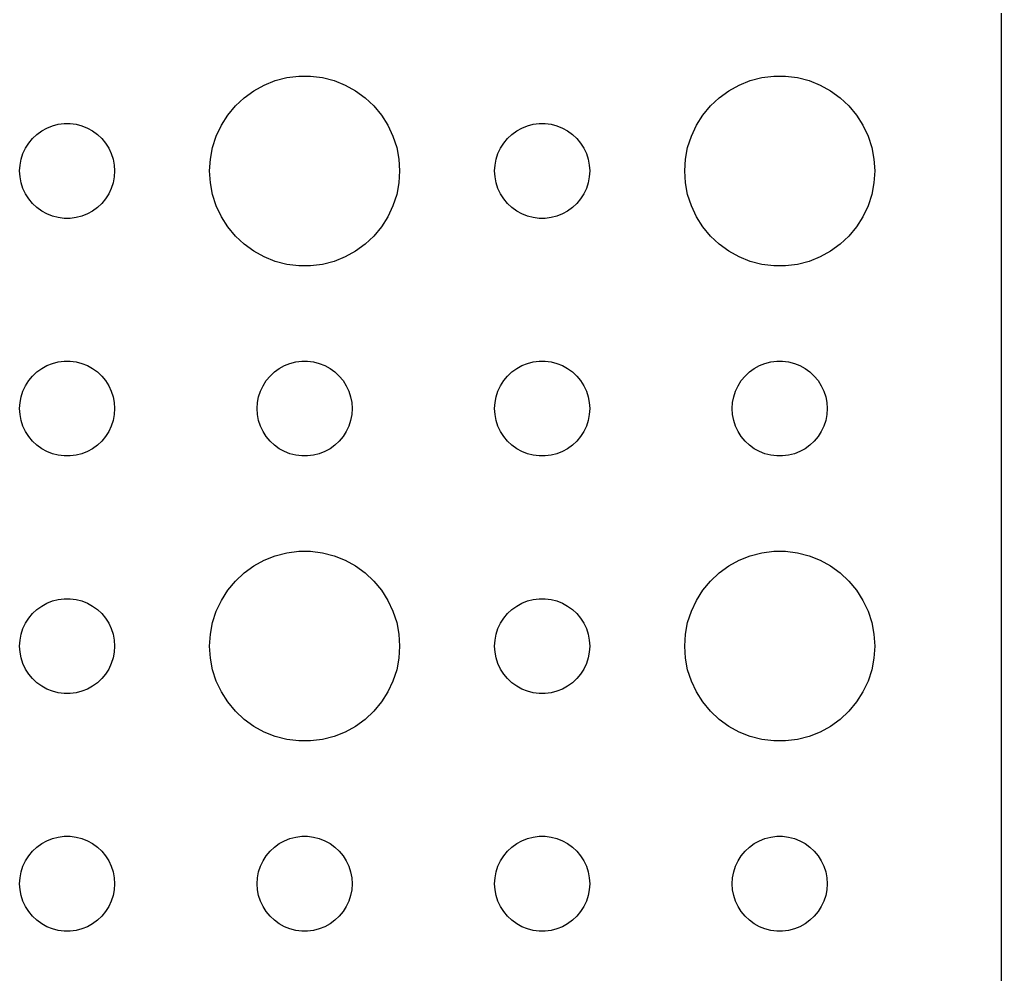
# Model space of a CAD drawing. Header units: metres. Extents: x -120 to 120, y -119 to 119.
# Drawn here: x 88.5 to 119.5, y 27.14 to 57.28 of the extents above; entities that cross this region are included whole.
import ezdxf

# ---------------------------------------------------------------- set-up
doc = ezdxf.new("R2010")
doc.units = ezdxf.units.M

msp = doc.modelspace()

# ---------------------------------------------------------------- linework, layer by layer
for p, q in [((119.5, -114.5), (119.5, 114.5)), ((96.9379, 55.4469), (97.3116, 55.4941)), ((97.3116, 55.4941), (97.6884, 55.4941)), ((97.6884, 55.4941), (98.0621, 55.4469)), ((111.938, 55.4469), (112.312, 55.4941)), ((112.312, 55.4941), (112.688, 55.4941)), ((112.688, 55.4941), (113.062, 55.4469)), ((95.8925, 55.033), (96.2227, 55.2145)), ((96.2227, 55.2145), (96.573, 55.3532)), ((96.573, 55.3532), (96.9379, 55.4469)), ((98.0621, 55.4469), (98.427, 55.3532)), ((98.427, 55.3532), (98.7773, 55.2145)), ((98.7773, 55.2145), (99.1075, 55.033)), ((110.893, 55.033), (111.223, 55.2145)), ((111.223, 55.2145), (111.573, 55.3532)), ((111.573, 55.3532), (111.938, 55.4469)), ((113.062, 55.4469), (113.427, 55.3532)), ((113.427, 55.3532), (113.777, 55.2145)), ((113.777, 55.2145), (114.107, 55.033)), ((95.5877, 54.8115), (95.8925, 55.033)), ((99.1075, 55.033), (99.4123, 54.8115)), ((110.588, 54.8115), (110.893, 55.033)), ((114.107, 55.033), (114.412, 54.8115)), ((95.3131, 54.5536), (95.5877, 54.8115)), ((99.4123, 54.8115), (99.6869, 54.5536)), ((110.313, 54.5536), (110.588, 54.8115)), ((114.412, 54.8115), (114.687, 54.5536)), ((94.8711, 53.9453), (95.073, 54.2634)), ((95.073, 54.2634), (95.3131, 54.5536)), ((99.6869, 54.5536), (99.927, 54.2634)), ((99.927, 54.2634), (100.129, 53.9453)), ((109.871, 53.9453), (110.073, 54.2634)), ((110.073, 54.2634), (110.313, 54.5536)), ((114.687, 54.5536), (114.927, 54.2634)), ((114.927, 54.2634), (115.129, 53.9453)), ((89.5365, 53.9266), (89.7189, 53.9734)), ((89.7189, 53.9734), (89.9058, 53.997)), ((89.9058, 53.997), (90.0942, 53.997)), ((90.0942, 53.997), (90.2811, 53.9734)), ((90.2811, 53.9734), (90.4635, 53.9266)), ((94.7107, 53.6044), (94.8711, 53.9453)), ((100.129, 53.9453), (100.289, 53.6044)), ((104.536, 53.9266), (104.719, 53.9734)), ((104.719, 53.9734), (104.906, 53.997)), ((104.906, 53.997), (105.094, 53.997)), ((105.094, 53.997), (105.281, 53.9734)), ((105.281, 53.9734), (105.464, 53.9266)), ((109.711, 53.6044), (109.871, 53.9453)), ((115.129, 53.9453), (115.289, 53.6044)), ((88.9065, 53.5268), (89.0439, 53.6558)), ((89.0439, 53.6558), (89.1963, 53.7665)), ((89.1963, 53.7665), (89.3613, 53.8572)), ((89.3613, 53.8572), (89.5365, 53.9266)), ((90.4635, 53.9266), (90.6387, 53.8572)), ((90.6387, 53.8572), (90.8037, 53.7665)), ((90.8037, 53.7665), (90.9561, 53.6558)), ((90.9561, 53.6558), (91.0934, 53.5268)), ((103.907, 53.5268), (104.044, 53.6558)), ((104.044, 53.6558), (104.196, 53.7665)), ((104.196, 53.7665), (104.361, 53.8572)), ((104.361, 53.8572), (104.536, 53.9266)), ((105.464, 53.9266), (105.639, 53.8572)), ((105.639, 53.8572), (105.804, 53.7665)), ((105.804, 53.7665), (105.956, 53.6558)), ((105.956, 53.6558), (106.093, 53.5268)), ((88.6855, 53.2226), (88.7865, 53.3817)), ((88.7865, 53.3817), (88.9065, 53.5268)), ((91.0934, 53.5268), (91.2135, 53.3817)), ((91.2135, 53.3817), (91.3145, 53.2226)), ((94.5943, 53.2461), (94.7107, 53.6044)), ((100.289, 53.6044), (100.406, 53.2461)), ((103.686, 53.2226), (103.786, 53.3817)), ((103.786, 53.3817), (103.907, 53.5268)), ((106.093, 53.5268), (106.214, 53.3817)), ((106.214, 53.3817), (106.314, 53.2226)), ((109.594, 53.2461), (109.711, 53.6044)), ((115.289, 53.6044), (115.406, 53.2461)), ((88.5471, 52.873), (88.6053, 53.0522)), ((88.6053, 53.0522), (88.6855, 53.2226)), ((91.3145, 53.2226), (91.3947, 53.0522)), ((91.3947, 53.0522), (91.4529, 52.873)), ((94.5237, 52.876), (94.5943, 53.2461)), ((100.406, 53.2461), (100.476, 52.876)), ((103.547, 52.873), (103.605, 53.0522)), ((103.605, 53.0522), (103.686, 53.2226)), ((106.314, 53.2226), (106.395, 53.0522)), ((106.395, 53.0522), (106.453, 52.873)), ((109.524, 52.876), (109.594, 53.2461)), ((115.406, 53.2461), (115.476, 52.876)), ((88.5118, 52.688), (88.5471, 52.873)), ((91.4529, 52.873), (91.4882, 52.688)), ((94.5, 52.5), (94.5237, 52.876)), ((100.476, 52.876), (100.5, 52.5)), ((103.512, 52.688), (103.547, 52.873)), ((106.453, 52.873), (106.488, 52.688)), ((109.5, 52.5), (109.524, 52.876)), ((115.476, 52.876), (115.5, 52.5)), ((88.5, 52.5), (88.5118, 52.688)), ((88.5118, 52.312), (88.5, 52.5)), ((91.4882, 52.688), (91.5, 52.5)), ((91.5, 52.5), (91.4882, 52.312)), ((94.5237, 52.124), (94.5, 52.5)), ((100.5, 52.5), (100.476, 52.124)), ((103.5, 52.5), (103.512, 52.688)), ((103.512, 52.312), (103.5, 52.5)), ((106.488, 52.688), (106.5, 52.5)), ((106.5, 52.5), (106.488, 52.312)), ((109.524, 52.124), (109.5, 52.5)), ((115.5, 52.5), (115.476, 52.124)), ((88.5471, 52.127), (88.5118, 52.312)), ((88.6053, 51.9478), (88.5471, 52.127)), ((91.4529, 52.127), (91.3947, 51.9478)), ((91.4882, 52.312), (91.4529, 52.127)), ((94.5943, 51.7539), (94.5237, 52.124)), ((100.476, 52.124), (100.406, 51.7539)), ((103.547, 52.127), (103.512, 52.312)), ((103.605, 51.9478), (103.547, 52.127)), ((106.453, 52.127), (106.395, 51.9478)), ((106.488, 52.312), (106.453, 52.127)), ((109.594, 51.7539), (109.524, 52.124)), ((115.476, 52.124), (115.406, 51.7539)), ((88.6855, 51.7774), (88.6053, 51.9478)), ((88.7865, 51.6183), (88.6855, 51.7774)), ((91.3145, 51.7774), (91.2135, 51.6183)), ((91.3947, 51.9478), (91.3145, 51.7774)), ((103.686, 51.7774), (103.605, 51.9478)), ((103.786, 51.6183), (103.686, 51.7774)), ((106.314, 51.7774), (106.214, 51.6183)), ((106.395, 51.9478), (106.314, 51.7774)), ((88.9065, 51.4732), (88.7865, 51.6183)), ((89.0439, 51.3442), (88.9065, 51.4732)), ((91.0934, 51.4732), (90.9561, 51.3442)), ((91.2135, 51.6183), (91.0934, 51.4732)), ((94.7107, 51.3956), (94.5943, 51.7539)), ((100.406, 51.7539), (100.289, 51.3956)), ((103.907, 51.4732), (103.786, 51.6183)), ((104.044, 51.3442), (103.907, 51.4732)), ((106.093, 51.4732), (105.956, 51.3442)), ((106.214, 51.6183), (106.093, 51.4732)), ((109.711, 51.3956), (109.594, 51.7539)), ((115.406, 51.7539), (115.289, 51.3956)), ((89.1963, 51.2335), (89.0439, 51.3442)), ((89.3613, 51.1428), (89.1963, 51.2335)), ((90.8037, 51.2335), (90.6387, 51.1428)), ((90.9561, 51.3442), (90.8037, 51.2335)), ((94.8711, 51.0547), (94.7107, 51.3956)), ((100.289, 51.3956), (100.129, 51.0547)), ((104.196, 51.2335), (104.044, 51.3442)), ((104.361, 51.1428), (104.196, 51.2335)), ((105.804, 51.2335), (105.639, 51.1428)), ((105.956, 51.3442), (105.804, 51.2335)), ((109.871, 51.0547), (109.711, 51.3956)), ((115.289, 51.3956), (115.129, 51.0547)), ((89.5365, 51.0734), (89.3613, 51.1428)), ((89.7189, 51.0266), (89.5365, 51.0734)), ((89.9058, 51.003), (89.7189, 51.0266)), ((90.0942, 51.003), (89.9058, 51.003)), ((90.2811, 51.0266), (90.0942, 51.003)), ((90.4635, 51.0734), (90.2811, 51.0266)), ((90.6387, 51.1428), (90.4635, 51.0734)), ((95.073, 50.7366), (94.8711, 51.0547)), ((100.129, 51.0547), (99.927, 50.7366)), ((104.536, 51.0734), (104.361, 51.1428)), ((104.719, 51.0266), (104.536, 51.0734)), ((104.906, 51.003), (104.719, 51.0266)), ((105.094, 51.003), (104.906, 51.003)), ((105.281, 51.0266), (105.094, 51.003)), ((105.464, 51.0734), (105.281, 51.0266)), ((105.639, 51.1428), (105.464, 51.0734)), ((110.073, 50.7366), (109.871, 51.0547)), ((115.129, 51.0547), (114.927, 50.7366)), ((95.3131, 50.4464), (95.073, 50.7366)), ((99.927, 50.7366), (99.6869, 50.4464)), ((110.313, 50.4464), (110.073, 50.7366)), ((114.927, 50.7366), (114.687, 50.4464)), ((95.5877, 50.1885), (95.3131, 50.4464)), ((99.6869, 50.4464), (99.4123, 50.1885)), ((110.588, 50.1885), (110.313, 50.4464)), ((114.687, 50.4464), (114.412, 50.1885)), ((95.8925, 49.967), (95.5877, 50.1885)), ((96.2227, 49.7855), (95.8925, 49.967)), ((99.1075, 49.967), (98.7773, 49.7855)), ((99.4123, 50.1885), (99.1075, 49.967)), ((110.893, 49.967), (110.588, 50.1885)), ((111.223, 49.7855), (110.893, 49.967)), ((114.107, 49.967), (113.777, 49.7855)), ((114.412, 50.1885), (114.107, 49.967)), ((96.573, 49.6468), (96.2227, 49.7855)), ((96.9379, 49.5531), (96.573, 49.6468)), ((98.427, 49.6468), (98.0621, 49.5531)), ((98.7773, 49.7855), (98.427, 49.6468)), ((111.573, 49.6468), (111.223, 49.7855)), ((111.938, 49.5531), (111.573, 49.6468)), ((113.427, 49.6468), (113.062, 49.5531)), ((113.777, 49.7855), (113.427, 49.6468)), ((97.3116, 49.5059), (96.9379, 49.5531)), ((97.6884, 49.5059), (97.3116, 49.5059)), ((98.0621, 49.5531), (97.6884, 49.5059)), ((112.312, 49.5059), (111.938, 49.5531)), ((112.688, 49.5059), (112.312, 49.5059)), ((113.062, 49.5531), (112.688, 49.5059)), ((89.0439, 46.1558), (89.1963, 46.2665)), ((89.1963, 46.2665), (89.3613, 46.3572)), ((89.3613, 46.3572), (89.5365, 46.4266)), ((89.5365, 46.4266), (89.7189, 46.4734)), ((89.7189, 46.4734), (89.9058, 46.497)), ((89.9058, 46.497), (90.0942, 46.497)), ((90.0942, 46.497), (90.2811, 46.4734)), ((90.2811, 46.4734), (90.4635, 46.4266)), ((90.4635, 46.4266), (90.6387, 46.3572)), ((90.6387, 46.3572), (90.8037, 46.2665)), ((90.8037, 46.2665), (90.9561, 46.1558)), ((96.5439, 46.1558), (96.6963, 46.2665)), ((96.6963, 46.2665), (96.8613, 46.3572)), ((96.8613, 46.3572), (97.0365, 46.4266)), ((97.0365, 46.4266), (97.2189, 46.4734)), ((97.2189, 46.4734), (97.4058, 46.497)), ((97.4058, 46.497), (97.5942, 46.497)), ((97.5942, 46.497), (97.7811, 46.4734)), ((97.7811, 46.4734), (97.9635, 46.4266)), ((97.9635, 46.4266), (98.1387, 46.3572)), ((98.1387, 46.3572), (98.3037, 46.2665)), ((98.3037, 46.2665), (98.4561, 46.1558)), ((104.044, 46.1558), (104.196, 46.2665)), ((104.196, 46.2665), (104.361, 46.3572)), ((104.361, 46.3572), (104.536, 46.4266)), ((104.536, 46.4266), (104.719, 46.4734)), ((104.719, 46.4734), (104.906, 46.497)), ((104.906, 46.497), (105.094, 46.497)), ((105.094, 46.497), (105.281, 46.4734)), ((105.281, 46.4734), (105.464, 46.4266)), ((105.464, 46.4266), (105.639, 46.3572)), ((105.639, 46.3572), (105.804, 46.2665)), ((105.804, 46.2665), (105.956, 46.1558)), ((111.544, 46.1558), (111.696, 46.2665)), ((111.696, 46.2665), (111.861, 46.3572)), ((111.861, 46.3572), (112.036, 46.4266)), ((112.036, 46.4266), (112.219, 46.4734)), ((112.219, 46.4734), (112.406, 46.497)), ((112.406, 46.497), (112.594, 46.497)), ((112.594, 46.497), (112.781, 46.4734)), ((112.781, 46.4734), (112.964, 46.4266)), ((112.964, 46.4266), (113.139, 46.3572)), ((113.139, 46.3572), (113.304, 46.2665)), ((113.304, 46.2665), (113.456, 46.1558)), ((88.6855, 45.7226), (88.7865, 45.8817)), ((88.7865, 45.8817), (88.9065, 46.0268)), ((88.9065, 46.0268), (89.0439, 46.1558)), ((90.9561, 46.1558), (91.0934, 46.0268)), ((91.0934, 46.0268), (91.2135, 45.8817)), ((91.2135, 45.8817), (91.3145, 45.7226)), ((96.1855, 45.7226), (96.2865, 45.8817)), ((96.2865, 45.8817), (96.4065, 46.0268)), ((96.4065, 46.0268), (96.5439, 46.1558)), ((98.4561, 46.1558), (98.5934, 46.0268)), ((98.5934, 46.0268), (98.7135, 45.8817)), ((98.7135, 45.8817), (98.8145, 45.7226)), ((103.686, 45.7226), (103.786, 45.8817)), ((103.786, 45.8817), (103.907, 46.0268)), ((103.907, 46.0268), (104.044, 46.1558)), ((105.956, 46.1558), (106.093, 46.0268)), ((106.093, 46.0268), (106.214, 45.8817)), ((106.214, 45.8817), (106.314, 45.7226)), ((111.186, 45.7226), (111.286, 45.8817)), ((111.286, 45.8817), (111.407, 46.0268)), ((111.407, 46.0268), (111.544, 46.1558)), ((113.456, 46.1558), (113.593, 46.0268)), ((113.593, 46.0268), (113.714, 45.8817)), ((113.714, 45.8817), (113.814, 45.7226)), ((88.6053, 45.5522), (88.6855, 45.7226)), ((91.3145, 45.7226), (91.3947, 45.5522)), ((96.1053, 45.5522), (96.1855, 45.7226)), ((98.8145, 45.7226), (98.8947, 45.5522)), ((103.605, 45.5522), (103.686, 45.7226)), ((106.314, 45.7226), (106.395, 45.5522)), ((111.105, 45.5522), (111.186, 45.7226)), ((113.814, 45.7226), (113.895, 45.5522)), ((88.5118, 45.188), (88.5471, 45.373)), ((88.5471, 45.373), (88.6053, 45.5522)), ((91.3947, 45.5522), (91.4529, 45.373)), ((91.4529, 45.373), (91.4882, 45.188)), ((96.0118, 45.188), (96.0471, 45.373)), ((96.0471, 45.373), (96.1053, 45.5522)), ((98.8947, 45.5522), (98.9529, 45.373)), ((98.9529, 45.373), (98.9882, 45.188)), ((103.512, 45.188), (103.547, 45.373)), ((103.547, 45.373), (103.605, 45.5522)), ((106.395, 45.5522), (106.453, 45.373)), ((106.453, 45.373), (106.488, 45.188)), ((111.012, 45.188), (111.047, 45.373)), ((111.047, 45.373), (111.105, 45.5522)), ((113.895, 45.5522), (113.953, 45.373)), ((113.953, 45.373), (113.988, 45.188)), ((88.5, 45), (88.5118, 45.188)), ((88.5118, 44.812), (88.5, 45)), ((91.4882, 45.188), (91.5, 45)), ((91.5, 45), (91.4882, 44.812)), ((96, 45), (96.0118, 45.188)), ((96.0118, 44.812), (96, 45)), ((98.9882, 45.188), (99, 45)), ((99, 45), (98.9882, 44.812)), ((103.5, 45), (103.512, 45.188)), ((103.512, 44.812), (103.5, 45)), ((106.488, 45.188), (106.5, 45)), ((106.5, 45), (106.488, 44.812)), ((111, 45), (111.012, 45.188)), ((111.012, 44.812), (111, 45)), ((113.988, 45.188), (114, 45)), ((114, 45), (113.988, 44.812)), ((88.5471, 44.627), (88.5118, 44.812)), ((91.4882, 44.812), (91.4529, 44.627)), ((96.0471, 44.627), (96.0118, 44.812)), ((98.9882, 44.812), (98.9529, 44.627)), ((103.547, 44.627), (103.512, 44.812)), ((106.488, 44.812), (106.453, 44.627)), ((111.047, 44.627), (111.012, 44.812)), ((113.988, 44.812), (113.953, 44.627)), ((88.6053, 44.4478), (88.5471, 44.627)), ((88.6855, 44.2774), (88.6053, 44.4478)), ((91.3947, 44.4478), (91.3145, 44.2774)), ((91.4529, 44.627), (91.3947, 44.4478)), ((96.1053, 44.4478), (96.0471, 44.627)), ((96.1855, 44.2774), (96.1053, 44.4478)), ((98.8947, 44.4478), (98.8145, 44.2774)), ((98.9529, 44.627), (98.8947, 44.4478)), ((103.605, 44.4478), (103.547, 44.627)), ((103.686, 44.2774), (103.605, 44.4478)), ((106.395, 44.4478), (106.314, 44.2774)), ((106.453, 44.627), (106.395, 44.4478)), ((111.105, 44.4478), (111.047, 44.627)), ((111.186, 44.2774), (111.105, 44.4478)), ((113.895, 44.4478), (113.814, 44.2774)), ((113.953, 44.627), (113.895, 44.4478)), ((88.7865, 44.1183), (88.6855, 44.2774)), ((88.9065, 43.9732), (88.7865, 44.1183)), ((91.2135, 44.1183), (91.0934, 43.9732)), ((91.3145, 44.2774), (91.2135, 44.1183)), ((96.2865, 44.1183), (96.1855, 44.2774)), ((96.4065, 43.9732), (96.2865, 44.1183)), ((98.7135, 44.1183), (98.5934, 43.9732)), ((98.8145, 44.2774), (98.7135, 44.1183)), ((103.786, 44.1183), (103.686, 44.2774)), ((103.907, 43.9732), (103.786, 44.1183)), ((106.214, 44.1183), (106.093, 43.9732)), ((106.314, 44.2774), (106.214, 44.1183)), ((111.286, 44.1183), (111.186, 44.2774)), ((111.407, 43.9732), (111.286, 44.1183)), ((113.714, 44.1183), (113.593, 43.9732)), ((113.814, 44.2774), (113.714, 44.1183)), ((89.0439, 43.8442), (88.9065, 43.9732)), ((89.1963, 43.7335), (89.0439, 43.8442)), ((89.3613, 43.6428), (89.1963, 43.7335)), ((90.8037, 43.7335), (90.6387, 43.6428)), ((90.9561, 43.8442), (90.8037, 43.7335)), ((91.0934, 43.9732), (90.9561, 43.8442)), ((96.5439, 43.8442), (96.4065, 43.9732)), ((96.6963, 43.7335), (96.5439, 43.8442)), ((96.8613, 43.6428), (96.6963, 43.7335)), ((98.3037, 43.7335), (98.1387, 43.6428)), ((98.4561, 43.8442), (98.3037, 43.7335)), ((98.5934, 43.9732), (98.4561, 43.8442)), ((104.044, 43.8442), (103.907, 43.9732)), ((104.196, 43.7335), (104.044, 43.8442)), ((104.361, 43.6428), (104.196, 43.7335)), ((105.804, 43.7335), (105.639, 43.6428)), ((105.956, 43.8442), (105.804, 43.7335)), ((106.093, 43.9732), (105.956, 43.8442)), ((111.544, 43.8442), (111.407, 43.9732)), ((111.696, 43.7335), (111.544, 43.8442)), ((111.861, 43.6428), (111.696, 43.7335)), ((113.304, 43.7335), (113.139, 43.6428)), ((113.456, 43.8442), (113.304, 43.7335)), ((113.593, 43.9732), (113.456, 43.8442)), ((89.5365, 43.5734), (89.3613, 43.6428)), ((89.7189, 43.5266), (89.5365, 43.5734)), ((89.9058, 43.503), (89.7189, 43.5266)), ((90.0942, 43.503), (89.9058, 43.503)), ((90.2811, 43.5266), (90.0942, 43.503)), ((90.4635, 43.5734), (90.2811, 43.5266)), ((90.6387, 43.6428), (90.4635, 43.5734)), ((97.0365, 43.5734), (96.8613, 43.6428)), ((97.2189, 43.5266), (97.0365, 43.5734)), ((97.4058, 43.503), (97.2189, 43.5266)), ((97.5942, 43.503), (97.4058, 43.503)), ((97.7811, 43.5266), (97.5942, 43.503)), ((97.9635, 43.5734), (97.7811, 43.5266)), ((98.1387, 43.6428), (97.9635, 43.5734)), ((104.536, 43.5734), (104.361, 43.6428)), ((104.719, 43.5266), (104.536, 43.5734)), ((104.906, 43.503), (104.719, 43.5266)), ((105.094, 43.503), (104.906, 43.503)), ((105.281, 43.5266), (105.094, 43.503)), ((105.464, 43.5734), (105.281, 43.5266)), ((105.639, 43.6428), (105.464, 43.5734)), ((112.036, 43.5734), (111.861, 43.6428)), ((112.219, 43.5266), (112.036, 43.5734)), ((112.406, 43.503), (112.219, 43.5266)), ((112.594, 43.503), (112.406, 43.503)), ((112.781, 43.5266), (112.594, 43.503)), ((112.964, 43.5734), (112.781, 43.5266)), ((113.139, 43.6428), (112.964, 43.5734)), ((96.2227, 40.2145), (96.573, 40.3532)), ((96.573, 40.3532), (96.9379, 40.4469)), ((96.9379, 40.4469), (97.3116, 40.4941)), ((97.3116, 40.4941), (97.6884, 40.4941)), ((97.6884, 40.4941), (98.0621, 40.4469)), ((98.0621, 40.4469), (98.427, 40.3532)), ((98.427, 40.3532), (98.7773, 40.2145)), ((111.223, 40.2145), (111.573, 40.3532)), ((111.573, 40.3532), (111.938, 40.4469)), ((111.938, 40.4469), (112.312, 40.4941)), ((112.312, 40.4941), (112.688, 40.4941)), ((112.688, 40.4941), (113.062, 40.4469)), ((113.062, 40.4469), (113.427, 40.3532)), ((113.427, 40.3532), (113.777, 40.2145)), ((95.5877, 39.8115), (95.8925, 40.033)), ((95.8925, 40.033), (96.2227, 40.2145)), ((98.7773, 40.2145), (99.1075, 40.033)), ((99.1075, 40.033), (99.4123, 39.8115)), ((110.588, 39.8115), (110.893, 40.033)), ((110.893, 40.033), (111.223, 40.2145)), ((113.777, 40.2145), (114.107, 40.033)), ((114.107, 40.033), (114.412, 39.8115)), ((95.3131, 39.5536), (95.5877, 39.8115)), ((99.4123, 39.8115), (99.6869, 39.5536)), ((110.313, 39.5536), (110.588, 39.8115)), ((114.412, 39.8115), (114.687, 39.5536)), ((95.073, 39.2634), (95.3131, 39.5536)), ((99.6869, 39.5536), (99.927, 39.2634)), ((110.073, 39.2634), (110.313, 39.5536)), ((114.687, 39.5536), (114.927, 39.2634)), ((94.8711, 38.9453), (95.073, 39.2634)), ((99.927, 39.2634), (100.129, 38.9453)), ((109.871, 38.9453), (110.073, 39.2634)), ((114.927, 39.2634), (115.129, 38.9453)), ((89.0439, 38.6558), (89.1963, 38.7665)), ((89.1963, 38.7665), (89.3613, 38.8572)), ((89.3613, 38.8572), (89.5365, 38.9266)), ((89.5365, 38.9266), (89.7189, 38.9734)), ((89.7189, 38.9734), (89.9058, 38.997)), ((89.9058, 38.997), (90.0942, 38.997)), ((90.0942, 38.997), (90.2811, 38.9734)), ((90.2811, 38.9734), (90.4635, 38.9266)), ((90.4635, 38.9266), (90.6387, 38.8572)), ((90.6387, 38.8572), (90.8037, 38.7665)), ((90.8037, 38.7665), (90.9561, 38.6558)), ((94.7107, 38.6044), (94.8711, 38.9453)), ((100.129, 38.9453), (100.289, 38.6044)), ((104.044, 38.6558), (104.196, 38.7665)), ((104.196, 38.7665), (104.361, 38.8572)), ((104.361, 38.8572), (104.536, 38.9266)), ((104.536, 38.9266), (104.719, 38.9734)), ((104.719, 38.9734), (104.906, 38.997)), ((104.906, 38.997), (105.094, 38.997)), ((105.094, 38.997), (105.281, 38.9734)), ((105.281, 38.9734), (105.464, 38.9266)), ((105.464, 38.9266), (105.639, 38.8572)), ((105.639, 38.8572), (105.804, 38.7665)), ((105.804, 38.7665), (105.956, 38.6558)), ((109.711, 38.6044), (109.871, 38.9453)), ((115.129, 38.9453), (115.289, 38.6044)), ((88.7865, 38.3817), (88.9065, 38.5268)), ((88.9065, 38.5268), (89.0439, 38.6558)), ((90.9561, 38.6558), (91.0934, 38.5268)), ((91.0934, 38.5268), (91.2135, 38.3817)), ((94.5943, 38.2461), (94.7107, 38.6044)), ((100.289, 38.6044), (100.406, 38.2461)), ((103.786, 38.3817), (103.907, 38.5268)), ((103.907, 38.5268), (104.044, 38.6558)), ((105.956, 38.6558), (106.093, 38.5268)), ((106.093, 38.5268), (106.214, 38.3817)), ((109.594, 38.2461), (109.711, 38.6044)), ((115.289, 38.6044), (115.406, 38.2461)), ((88.6053, 38.0522), (88.6855, 38.2226)), ((88.6855, 38.2226), (88.7865, 38.3817)), ((91.2135, 38.3817), (91.3145, 38.2226)), ((91.3145, 38.2226), (91.3947, 38.0522)), ((94.5237, 37.876), (94.5943, 38.2461)), ((100.406, 38.2461), (100.476, 37.876)), ((103.605, 38.0522), (103.686, 38.2226)), ((103.686, 38.2226), (103.786, 38.3817)), ((106.214, 38.3817), (106.314, 38.2226)), ((106.314, 38.2226), (106.395, 38.0522)), ((109.524, 37.876), (109.594, 38.2461)), ((115.406, 38.2461), (115.476, 37.876)), ((88.5118, 37.688), (88.5471, 37.873)), ((88.5471, 37.873), (88.6053, 38.0522)), ((91.3947, 38.0522), (91.4529, 37.873)), ((91.4529, 37.873), (91.4882, 37.688)), ((94.5, 37.5), (94.5237, 37.876)), ((100.476, 37.876), (100.5, 37.5)), ((103.512, 37.688), (103.547, 37.873)), ((103.547, 37.873), (103.605, 38.0522)), ((106.395, 38.0522), (106.453, 37.873)), ((106.453, 37.873), (106.488, 37.688)), ((109.5, 37.5), (109.524, 37.876)), ((115.476, 37.876), (115.5, 37.5)), ((88.5, 37.5), (88.5118, 37.688)), ((91.4882, 37.688), (91.5, 37.5)), ((103.5, 37.5), (103.512, 37.688)), ((106.488, 37.688), (106.5, 37.5)), ((88.5118, 37.312), (88.5, 37.5)), ((88.5471, 37.127), (88.5118, 37.312)), ((91.4882, 37.312), (91.4529, 37.127)), ((91.5, 37.5), (91.4882, 37.312)), ((94.5237, 37.124), (94.5, 37.5)), ((100.5, 37.5), (100.476, 37.124)), ((103.512, 37.312), (103.5, 37.5)), ((103.547, 37.127), (103.512, 37.312)), ((106.488, 37.312), (106.453, 37.127)), ((106.5, 37.5), (106.488, 37.312)), ((109.524, 37.124), (109.5, 37.5)), ((115.5, 37.5), (115.476, 37.124)), ((88.6053, 36.9478), (88.5471, 37.127)), ((88.6855, 36.7774), (88.6053, 36.9478)), ((91.3947, 36.9478), (91.3145, 36.7774)), ((91.4529, 37.127), (91.3947, 36.9478)), ((94.5943, 36.7539), (94.5237, 37.124)), ((100.476, 37.124), (100.406, 36.7539)), ((103.605, 36.9478), (103.547, 37.127)), ((103.686, 36.7774), (103.605, 36.9478)), ((106.395, 36.9478), (106.314, 36.7774)), ((106.453, 37.127), (106.395, 36.9478)), ((109.594, 36.7539), (109.524, 37.124)), ((115.476, 37.124), (115.406, 36.7539)), ((88.7865, 36.6183), (88.6855, 36.7774)), ((88.9065, 36.4732), (88.7865, 36.6183)), ((91.2135, 36.6183), (91.0934, 36.4732)), ((91.3145, 36.7774), (91.2135, 36.6183)), ((94.7107, 36.3956), (94.5943, 36.7539)), ((100.406, 36.7539), (100.289, 36.3956)), ((103.786, 36.6183), (103.686, 36.7774)), ((103.907, 36.4732), (103.786, 36.6183)), ((106.214, 36.6183), (106.093, 36.4732)), ((106.314, 36.7774), (106.214, 36.6183)), ((109.711, 36.3956), (109.594, 36.7539)), ((115.406, 36.7539), (115.289, 36.3956)), ((89.0439, 36.3442), (88.9065, 36.4732)), ((89.1963, 36.2335), (89.0439, 36.3442)), ((90.9561, 36.3442), (90.8037, 36.2335)), ((91.0934, 36.4732), (90.9561, 36.3442)), ((94.8711, 36.0547), (94.7107, 36.3956)), ((100.289, 36.3956), (100.129, 36.0547)), ((104.044, 36.3442), (103.907, 36.4732)), ((104.196, 36.2335), (104.044, 36.3442)), ((105.956, 36.3442), (105.804, 36.2335)), ((106.093, 36.4732), (105.956, 36.3442)), ((109.871, 36.0547), (109.711, 36.3956)), ((115.289, 36.3956), (115.129, 36.0547)), ((89.3613, 36.1428), (89.1963, 36.2335)), ((89.5365, 36.0734), (89.3613, 36.1428)), ((89.7189, 36.0266), (89.5365, 36.0734)), ((89.9058, 36.003), (89.7189, 36.0266)), ((90.0942, 36.003), (89.9058, 36.003)), ((90.2811, 36.0266), (90.0942, 36.003)), ((90.4635, 36.0734), (90.2811, 36.0266)), ((90.6387, 36.1428), (90.4635, 36.0734)), ((90.8037, 36.2335), (90.6387, 36.1428)), ((95.073, 35.7366), (94.8711, 36.0547)), ((100.129, 36.0547), (99.927, 35.7366)), ((104.361, 36.1428), (104.196, 36.2335)), ((104.536, 36.0734), (104.361, 36.1428)), ((104.719, 36.0266), (104.536, 36.0734)), ((104.906, 36.003), (104.719, 36.0266)), ((105.094, 36.003), (104.906, 36.003)), ((105.281, 36.0266), (105.094, 36.003)), ((105.464, 36.0734), (105.281, 36.0266)), ((105.639, 36.1428), (105.464, 36.0734)), ((105.804, 36.2335), (105.639, 36.1428)), ((110.073, 35.7366), (109.871, 36.0547)), ((115.129, 36.0547), (114.927, 35.7366)), ((95.3131, 35.4464), (95.073, 35.7366)), ((99.927, 35.7366), (99.6869, 35.4464)), ((110.313, 35.4464), (110.073, 35.7366)), ((114.927, 35.7366), (114.687, 35.4464)), ((95.5877, 35.1885), (95.3131, 35.4464)), ((99.6869, 35.4464), (99.4123, 35.1885)), ((110.588, 35.1885), (110.313, 35.4464)), ((114.687, 35.4464), (114.412, 35.1885)), ((95.8925, 34.967), (95.5877, 35.1885)), ((99.4123, 35.1885), (99.1075, 34.967)), ((110.893, 34.967), (110.588, 35.1885)), ((114.412, 35.1885), (114.107, 34.967)), ((96.2227, 34.7855), (95.8925, 34.967)), ((96.573, 34.6468), (96.2227, 34.7855)), ((98.7773, 34.7855), (98.427, 34.6468)), ((99.1075, 34.967), (98.7773, 34.7855)), ((111.223, 34.7855), (110.893, 34.967)), ((111.573, 34.6468), (111.223, 34.7855)), ((113.777, 34.7855), (113.427, 34.6468)), ((114.107, 34.967), (113.777, 34.7855)), ((96.9379, 34.5531), (96.573, 34.6468)), ((97.3116, 34.5059), (96.9379, 34.5531)), ((97.6884, 34.5059), (97.3116, 34.5059)), ((98.0621, 34.5531), (97.6884, 34.5059)), ((98.427, 34.6468), (98.0621, 34.5531)), ((111.938, 34.5531), (111.573, 34.6468)), ((112.312, 34.5059), (111.938, 34.5531)), ((112.688, 34.5059), (112.312, 34.5059)), ((113.062, 34.5531), (112.688, 34.5059)), ((113.427, 34.6468), (113.062, 34.5531)), ((89.1963, 31.2665), (89.3613, 31.3572)), ((89.3613, 31.3572), (89.5365, 31.4266)), ((89.5365, 31.4266), (89.7189, 31.4734)), ((89.7189, 31.4734), (89.9058, 31.497)), ((89.9058, 31.497), (90.0942, 31.497)), ((90.0942, 31.497), (90.2811, 31.4734)), ((90.2811, 31.4734), (90.4635, 31.4266)), ((90.4635, 31.4266), (90.6387, 31.3572)), ((90.6387, 31.3572), (90.8037, 31.2665)), ((96.6963, 31.2665), (96.8613, 31.3572)), ((96.8613, 31.3572), (97.0365, 31.4266)), ((97.0365, 31.4266), (97.2189, 31.4734)), ((97.2189, 31.4734), (97.4058, 31.497)), ((97.4058, 31.497), (97.5942, 31.497)), ((97.5942, 31.497), (97.7811, 31.4734)), ((97.7811, 31.4734), (97.9635, 31.4266)), ((97.9635, 31.4266), (98.1387, 31.3572)), ((98.1387, 31.3572), (98.3037, 31.2665)), ((104.196, 31.2665), (104.361, 31.3572)), ((104.361, 31.3572), (104.536, 31.4266)), ((104.536, 31.4266), (104.719, 31.4734)), ((104.719, 31.4734), (104.906, 31.497)), ((104.906, 31.497), (105.094, 31.497)), ((105.094, 31.497), (105.281, 31.4734)), ((105.281, 31.4734), (105.464, 31.4266)), ((105.464, 31.4266), (105.639, 31.3572)), ((105.639, 31.3572), (105.804, 31.2665)), ((111.696, 31.2665), (111.861, 31.3572)), ((111.861, 31.3572), (112.036, 31.4266)), ((112.036, 31.4266), (112.219, 31.4734)), ((112.219, 31.4734), (112.406, 31.497)), ((112.406, 31.497), (112.594, 31.497)), ((112.594, 31.497), (112.781, 31.4734)), ((112.781, 31.4734), (112.964, 31.4266)), ((112.964, 31.4266), (113.139, 31.3572)), ((113.139, 31.3572), (113.304, 31.2665)), ((88.7865, 30.8817), (88.9065, 31.0268)), ((88.9065, 31.0268), (89.0439, 31.1558)), ((89.0439, 31.1558), (89.1963, 31.2665)), ((90.8037, 31.2665), (90.9561, 31.1558)), ((90.9561, 31.1558), (91.0934, 31.0268)), ((91.0934, 31.0268), (91.2135, 30.8817)), ((96.2865, 30.8817), (96.4065, 31.0268)), ((96.4065, 31.0268), (96.5439, 31.1558)), ((96.5439, 31.1558), (96.6963, 31.2665)), ((98.3037, 31.2665), (98.4561, 31.1558)), ((98.4561, 31.1558), (98.5934, 31.0268)), ((98.5934, 31.0268), (98.7135, 30.8817)), ((103.786, 30.8817), (103.907, 31.0268)), ((103.907, 31.0268), (104.044, 31.1558)), ((104.044, 31.1558), (104.196, 31.2665)), ((105.804, 31.2665), (105.956, 31.1558)), ((105.956, 31.1558), (106.093, 31.0268)), ((106.093, 31.0268), (106.214, 30.8817)), ((111.286, 30.8817), (111.407, 31.0268)), ((111.407, 31.0268), (111.544, 31.1558)), ((111.544, 31.1558), (111.696, 31.2665)), ((113.304, 31.2665), (113.456, 31.1558)), ((113.456, 31.1558), (113.593, 31.0268)), ((113.593, 31.0268), (113.714, 30.8817)), ((88.6053, 30.5522), (88.6855, 30.7226)), ((88.6855, 30.7226), (88.7865, 30.8817)), ((91.2135, 30.8817), (91.3145, 30.7226)), ((91.3145, 30.7226), (91.3947, 30.5522)), ((96.1053, 30.5522), (96.1855, 30.7226)), ((96.1855, 30.7226), (96.2865, 30.8817)), ((98.7135, 30.8817), (98.8145, 30.7226)), ((98.8145, 30.7226), (98.8947, 30.5522)), ((103.605, 30.5522), (103.686, 30.7226)), ((103.686, 30.7226), (103.786, 30.8817)), ((106.214, 30.8817), (106.314, 30.7226)), ((106.314, 30.7226), (106.395, 30.5522)), ((111.105, 30.5522), (111.186, 30.7226)), ((111.186, 30.7226), (111.286, 30.8817)), ((113.714, 30.8817), (113.814, 30.7226)), ((113.814, 30.7226), (113.895, 30.5522)), ((88.5471, 30.373), (88.6053, 30.5522)), ((91.3947, 30.5522), (91.4529, 30.373)), ((96.0471, 30.373), (96.1053, 30.5522)), ((98.8947, 30.5522), (98.9529, 30.373)), ((103.547, 30.373), (103.605, 30.5522)), ((106.395, 30.5522), (106.453, 30.373)), ((111.047, 30.373), (111.105, 30.5522)), ((113.895, 30.5522), (113.953, 30.373)), ((88.5, 30), (88.5118, 30.188)), ((88.5118, 30.188), (88.5471, 30.373)), ((91.4529, 30.373), (91.4882, 30.188)), ((91.4882, 30.188), (91.5, 30)), ((96, 30), (96.0118, 30.188)), ((96.0118, 30.188), (96.0471, 30.373)), ((98.9529, 30.373), (98.9882, 30.188)), ((98.9882, 30.188), (99, 30)), ((103.5, 30), (103.512, 30.188)), ((103.512, 30.188), (103.547, 30.373)), ((106.453, 30.373), (106.488, 30.188)), ((106.488, 30.188), (106.5, 30)), ((111, 30), (111.012, 30.188)), ((111.012, 30.188), (111.047, 30.373)), ((113.953, 30.373), (113.988, 30.188)), ((113.988, 30.188), (114, 30)), ((88.5118, 29.812), (88.5, 30)), ((88.5471, 29.627), (88.5118, 29.812)), ((91.4882, 29.812), (91.4529, 29.627)), ((91.5, 30), (91.4882, 29.812)), ((96.0118, 29.812), (96, 30)), ((96.0471, 29.627), (96.0118, 29.812)), ((98.9882, 29.812), (98.9529, 29.627)), ((99, 30), (98.9882, 29.812)), ((103.512, 29.812), (103.5, 30)), ((103.547, 29.627), (103.512, 29.812)), ((106.488, 29.812), (106.453, 29.627)), ((106.5, 30), (106.488, 29.812)), ((111.012, 29.812), (111, 30)), ((111.047, 29.627), (111.012, 29.812)), ((113.988, 29.812), (113.953, 29.627)), ((114, 30), (113.988, 29.812)), ((88.6053, 29.4478), (88.5471, 29.627)), ((91.4529, 29.627), (91.3947, 29.4478)), ((96.1053, 29.4478), (96.0471, 29.627)), ((98.9529, 29.627), (98.8947, 29.4478)), ((103.605, 29.4478), (103.547, 29.627)), ((106.453, 29.627), (106.395, 29.4478)), ((111.105, 29.4478), (111.047, 29.627)), ((113.953, 29.627), (113.895, 29.4478)), ((88.6855, 29.2774), (88.6053, 29.4478)), ((88.7865, 29.1183), (88.6855, 29.2774)), ((91.3145, 29.2774), (91.2135, 29.1183)), ((91.3947, 29.4478), (91.3145, 29.2774)), ((96.1855, 29.2774), (96.1053, 29.4478)), ((96.2865, 29.1183), (96.1855, 29.2774)), ((98.8145, 29.2774), (98.7135, 29.1183)), ((98.8947, 29.4478), (98.8145, 29.2774)), ((103.686, 29.2774), (103.605, 29.4478)), ((103.786, 29.1183), (103.686, 29.2774)), ((106.314, 29.2774), (106.214, 29.1183)), ((106.395, 29.4478), (106.314, 29.2774)), ((111.186, 29.2774), (111.105, 29.4478)), ((111.286, 29.1183), (111.186, 29.2774)), ((113.814, 29.2774), (113.714, 29.1183)), ((113.895, 29.4478), (113.814, 29.2774)), ((88.9065, 28.9732), (88.7865, 29.1183)), ((89.0439, 28.8442), (88.9065, 28.9732)), ((89.1963, 28.7335), (89.0439, 28.8442)), ((90.9561, 28.8442), (90.8037, 28.7335)), ((91.0934, 28.9732), (90.9561, 28.8442)), ((91.2135, 29.1183), (91.0934, 28.9732)), ((96.4065, 28.9732), (96.2865, 29.1183)), ((96.5439, 28.8442), (96.4065, 28.9732)), ((96.6963, 28.7335), (96.5439, 28.8442)), ((98.4561, 28.8442), (98.3037, 28.7335)), ((98.5934, 28.9732), (98.4561, 28.8442)), ((98.7135, 29.1183), (98.5934, 28.9732)), ((103.907, 28.9732), (103.786, 29.1183)), ((104.044, 28.8442), (103.907, 28.9732)), ((104.196, 28.7335), (104.044, 28.8442)), ((105.956, 28.8442), (105.804, 28.7335)), ((106.093, 28.9732), (105.956, 28.8442)), ((106.214, 29.1183), (106.093, 28.9732)), ((111.407, 28.9732), (111.286, 29.1183)), ((111.544, 28.8442), (111.407, 28.9732)), ((111.696, 28.7335), (111.544, 28.8442)), ((113.456, 28.8442), (113.304, 28.7335)), ((113.593, 28.9732), (113.456, 28.8442)), ((113.714, 29.1183), (113.593, 28.9732)), ((89.3613, 28.6427), (89.1963, 28.7335)), ((89.5365, 28.5734), (89.3613, 28.6427)), ((89.7189, 28.5266), (89.5365, 28.5734)), ((89.9058, 28.503), (89.7189, 28.5266)), ((90.2811, 28.5266), (90.0942, 28.503)), ((90.4635, 28.5734), (90.2811, 28.5266)), ((90.6387, 28.6427), (90.4635, 28.5734)), ((90.8037, 28.7335), (90.6387, 28.6427)), ((96.8613, 28.6427), (96.6963, 28.7335)), ((97.0365, 28.5734), (96.8613, 28.6427)), ((97.2189, 28.5266), (97.0365, 28.5734)), ((97.4058, 28.503), (97.2189, 28.5266)), ((97.7811, 28.5266), (97.5942, 28.503)), ((97.9635, 28.5734), (97.7811, 28.5266)), ((98.1387, 28.6427), (97.9635, 28.5734)), ((98.3037, 28.7335), (98.1387, 28.6427)), ((104.361, 28.6427), (104.196, 28.7335)), ((104.536, 28.5734), (104.361, 28.6427)), ((104.719, 28.5266), (104.536, 28.5734)), ((104.906, 28.503), (104.719, 28.5266)), ((105.281, 28.5266), (105.094, 28.503)), ((105.464, 28.5734), (105.281, 28.5266)), ((105.639, 28.6427), (105.464, 28.5734)), ((105.804, 28.7335), (105.639, 28.6427)), ((111.861, 28.6427), (111.696, 28.7335)), ((112.036, 28.5734), (111.861, 28.6427)), ((112.219, 28.5266), (112.036, 28.5734)), ((112.406, 28.503), (112.219, 28.5266)), ((112.781, 28.5266), (112.594, 28.503)), ((112.964, 28.5734), (112.781, 28.5266)), ((113.139, 28.6427), (112.964, 28.5734)), ((113.304, 28.7335), (113.139, 28.6427)), ((90.0942, 28.503), (89.9058, 28.503)), ((97.5942, 28.503), (97.4058, 28.503)), ((105.094, 28.503), (104.906, 28.503)), ((112.594, 28.503), (112.406, 28.503))]:
    msp.add_line(p, q)

doc.saveas('drawing.dxf')
